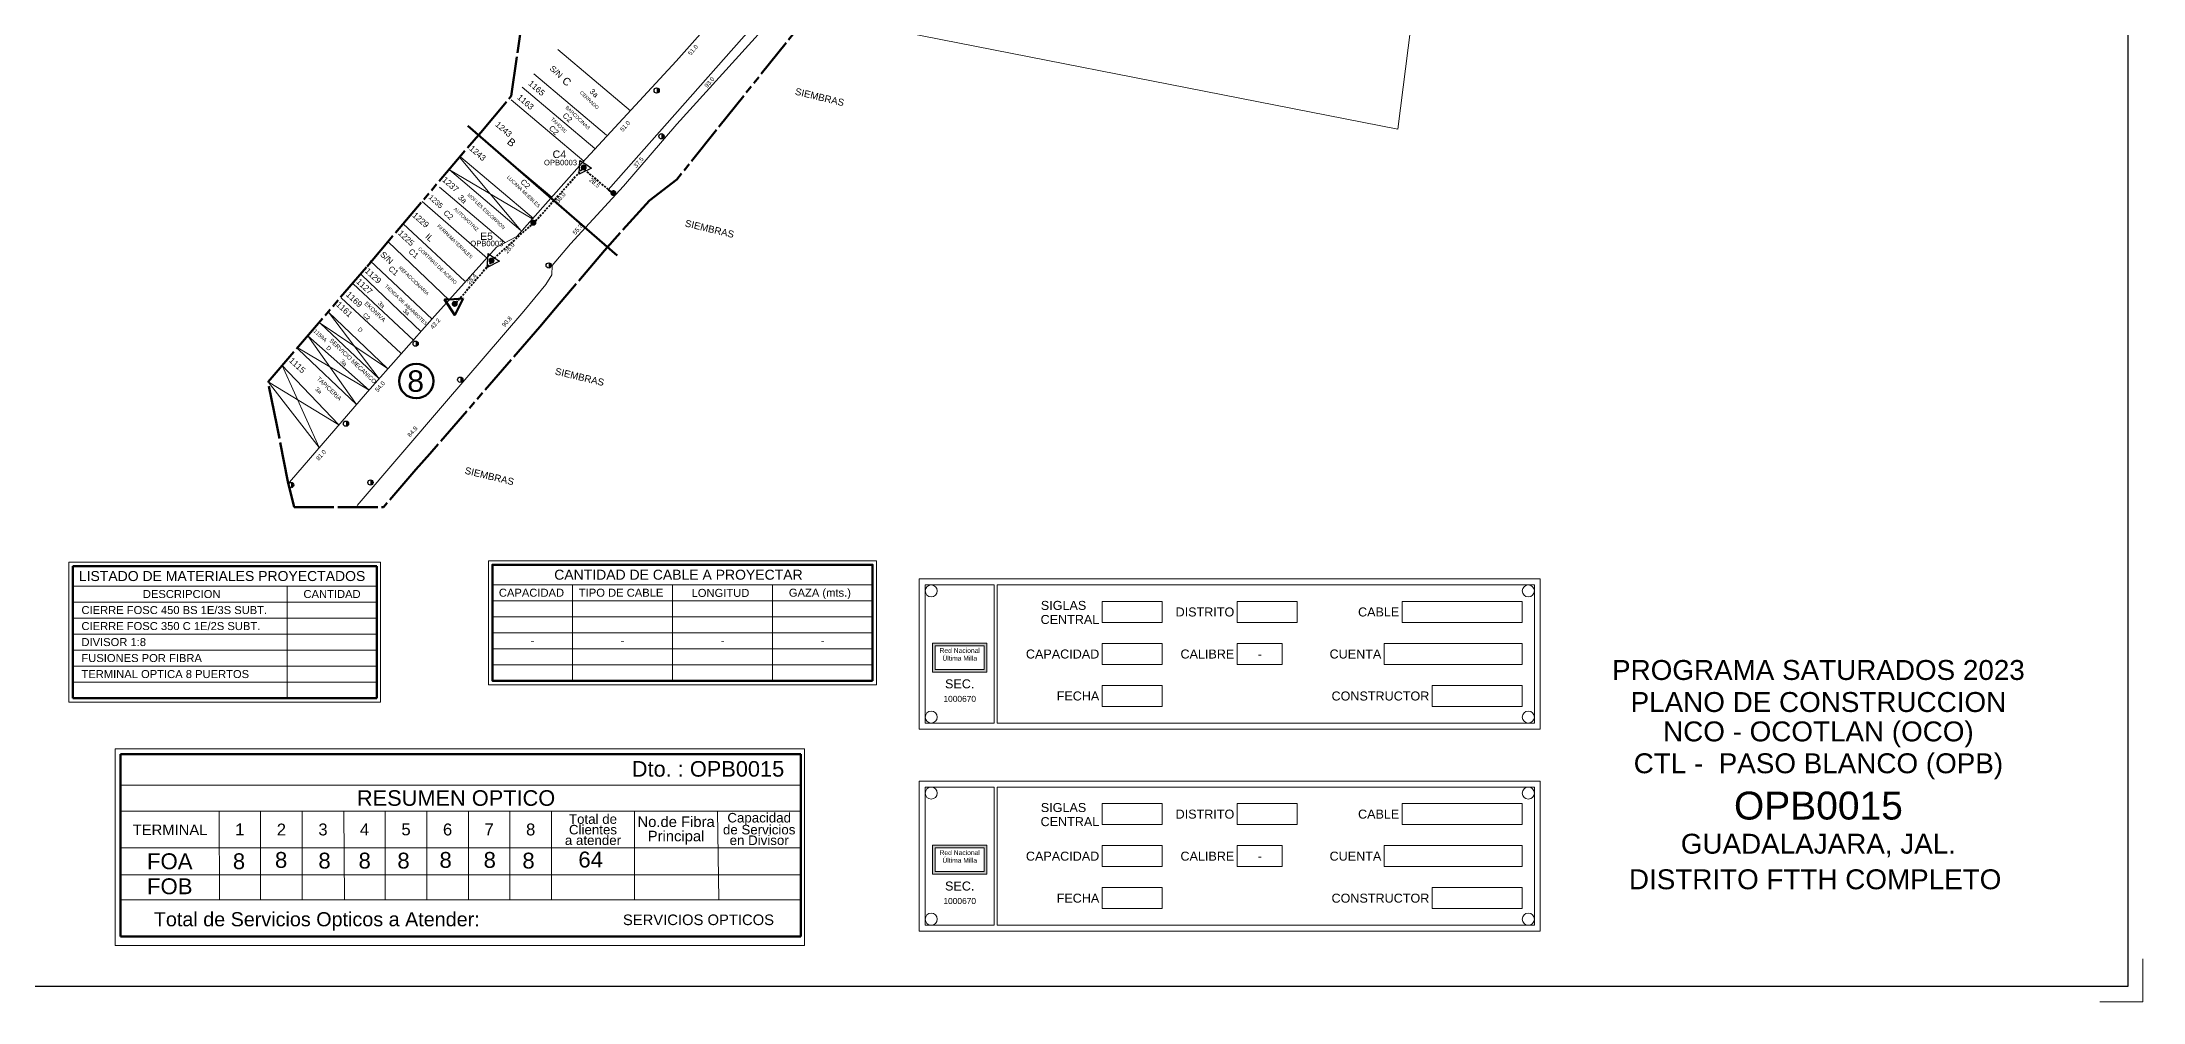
# Model space of a CAD drawing. Header units: millimetres. Extents: x -3867 to -351, y 1591 to 3666.
# Drawn here: x -3564 to -3036, y 1593 to 1834 of the extents above; entities that cross this region are included whole.
import ezdxf
from ezdxf.enums import TextEntityAlignment as Align

# ---------------------------------------------------------------- set-up
doc = ezdxf.new("R2010")
doc.units = ezdxf.units.MM
doc.linetypes.add('TLSIGC_002', pattern=[0.8, 0.5, -0.3])
doc.linetypes.add('TLSIGC_007', pattern=[28, 10, -1, 10, -1, 2, -1, 2, -1])
for name, color, linetype, lineweight in [('APUNTADOR  DE DATOS EXISTENTE', 82, 'Continuous', 20), ('AREAS', 5, 'Continuous', 30), ('CABLE EXISTENTE AEREO SECUNDARIO', 82, 'TLSIGC_002', 40), ('CANALIZACION P.V.C. ALIGERADA EXISTENTE', 132, 'Continuous', 30), ('CLASIFICACION TIPO COMERCIAL PRIMERA', 156, 'Continuous', 9), ('CLASIFICACION TIPO COMERCIAL SEGUNDA', 156, 'Continuous', 9), ('CLASIFICACION TIPO COMERCIAL TERCERA', 5, 'Continuous', 9), ('CLASIFICACION TIPO INDUSTRIA LIGERA', 156, 'Continuous', 9), ('CLASIFICACION TIPO RESIDENCIAL B', 156, 'Continuous', 9), ('CLASIFICACION TIPO RESIDENCIAL C', 156, 'Continuous', 9), ('CLASIFICACION TIPO RESIDENCIAL D', 5, 'Continuous', 9), ('DISTRITO', 42, 'TLSIGC_007', 60), ('LOTIFICACION 2003', 252, 'Continuous', 15), ('MARCO DE CONSTRUCCION', 7, 'Continuous', 5), ('MARCO Y LINEAS DE DATOS', 150, 'Continuous', 20), ('MEDIDAS ENTRE POSTES', 82, 'Continuous', 5), ('NUMEROS OFICIALES', 3, 'Continuous', 5), ('POSTE DE ENERGIA ELECTRICA', 82, 'Continuous', 30), ('POSTES EXISTENTES SECUNDARIOS', 82, 'Continuous', 30), ('TERMINAL EXISTENTE EN POSTE', 82, 'Continuous', 30), ('TERMINAL PROYECTADA EN POSTE', 1, 'Continuous', 60)]:
    doc.layers.add(name, color=color, linetype=linetype, lineweight=lineweight)
doc.layers.add('CABLE PROYECTADO SUBTERRANEO', color=1, linetype='Continuous')
doc.layers.add('CLIENTE INFINITUM', color=1, linetype='Continuous')
doc.styles.add('PLACA', font='arial.ttf')
doc.styles.get("Standard").update_dxf_attribs({"font": 'arial.ttf'})

# ---------------------------------------------------------------- blocks, each defined once
blk = doc.blocks.new('CLIENTS INFINITUM')
at = {"layer": 'CLIENTE INFINITUM', "lineweight": 70, "ltscale": 8}
blk.add_circle((-3178.43, 1978.08), 4.32, dxfattribs=at)
at = {"layer": 'CLIENTE INFINITUM'}
blk.add_text('8', height=5.39, rotation=0.6288, dxfattribs=at).set_placement((-3180.65, 1975.37))

msp = doc.modelspace()

# ---------------------------------------------------------------- hatches: boundary and pattern name
at = {"layer": 'MARCO Y LINEAS DE DATOS', "linetype": 'Continuous', "lineweight": 9}
h = msp.add_hatch(color=256, dxfattribs=at)
h.dxf.hatch_style = 1
h.paths.add_polyline_path([(-3340.18, 1683.04), (-3340.18, 1675.8), (-3326.54, 1675.8), (-3326.54, 1683.04)])
h.paths.add_polyline_path([(-3327.2, 1676.46), (-3339.52, 1676.46), (-3339.52, 1682.38), (-3327.2, 1682.38)], flags=16)
h.paths.add_polyline_path([(-3338.5, 2158.27), (-3328.23, 2158.27), (-3328.23, 2156.41), (-3338.5, 2156.41)], flags=9)
h.paths.add_polyline_path([(-3338.27, 2156.62), (-3328.44, 2156.62), (-3328.44, 2154.43), (-3338.27, 2154.43)], flags=9)
h = msp.add_hatch(color=256, dxfattribs=at)
h.dxf.hatch_style = 1
h.paths.add_polyline_path([(-3340.18, 1632.3), (-3340.18, 1625.05), (-3326.54, 1625.05), (-3326.54, 1632.3)])
h.paths.add_polyline_path([(-3327.2, 1625.72), (-3339.52, 1625.72), (-3339.52, 1631.64), (-3327.2, 1631.64)], flags=16)
h.paths.add_polyline_path([(-3338.5, 2107.52), (-3328.23, 2107.52), (-3328.23, 2105.66), (-3338.5, 2105.66)], flags=9)
h.paths.add_polyline_path([(-3338.27, 2105.88), (-3328.44, 2105.88), (-3328.44, 2103.69), (-3338.27, 2103.69)], flags=9)
at = {"layer": 'POSTE DE ENERGIA ELECTRICA'}
for points in [[(-3409.46, 1822.42), (-3409.37, 1822.42), (-3409.29, 1822.4), (-3409.22, 1822.38), (-3409.15, 1822.34), (-3409.05, 1822.28), (-3409, 1822.23), (-3408.94, 1822.17), (-3408.9, 1822.1), (-3408.86, 1822.03), (-3408.83, 1821.97), (-3408.81, 1821.89), (-3408.8, 1821.8), (-3408.81, 1821.75), (-3408.81, 1821.67), (-3408.83, 1821.57), (-3408.87, 1821.47), (-3408.92, 1821.4), (-3408.97, 1821.33), (-3409.04, 1821.27), (-3409.09, 1821.23), (-3409.14, 1821.19), (-3409.23, 1821.15), (-3409.32, 1821.13), (-3409.4, 1821.11), (-3409.46, 1821.11)], [(-3408.25, 1810.93), (-3408.16, 1810.93), (-3408.07, 1810.91), (-3408.01, 1810.89), (-3407.93, 1810.85), (-3407.84, 1810.79), (-3407.78, 1810.74), (-3407.73, 1810.68), (-3407.68, 1810.61), (-3407.65, 1810.54), (-3407.62, 1810.48), (-3407.6, 1810.4), (-3407.59, 1810.31), (-3407.59, 1810.26), (-3407.6, 1810.17), (-3407.62, 1810.08), (-3407.66, 1809.98), (-3407.71, 1809.91), (-3407.76, 1809.84), (-3407.82, 1809.78), (-3407.87, 1809.74), (-3407.93, 1809.7), (-3408.02, 1809.66), (-3408.11, 1809.64), (-3408.19, 1809.62), (-3408.25, 1809.62)], [(-3436.56, 1778.52), (-3436.47, 1778.52), (-3436.38, 1778.5), (-3436.32, 1778.48), (-3436.24, 1778.44), (-3436.15, 1778.38), (-3436.09, 1778.33), (-3436.04, 1778.27), (-3435.99, 1778.2), (-3435.96, 1778.12), (-3435.93, 1778.06), (-3435.91, 1777.98), (-3435.9, 1777.9), (-3435.9, 1777.85), (-3435.91, 1777.76), (-3435.93, 1777.67), (-3435.97, 1777.57), (-3436.01, 1777.5), (-3436.07, 1777.43), (-3436.13, 1777.37), (-3436.18, 1777.33), (-3436.24, 1777.29), (-3436.33, 1777.25), (-3436.42, 1777.22), (-3436.49, 1777.21), (-3436.56, 1777.21)], [(-3469.98, 1758.87), (-3469.89, 1758.87), (-3469.8, 1758.85), (-3469.74, 1758.83), (-3469.66, 1758.79), (-3469.57, 1758.73), (-3469.51, 1758.68), (-3469.46, 1758.62), (-3469.41, 1758.55), (-3469.38, 1758.48), (-3469.35, 1758.42), (-3469.33, 1758.34), (-3469.32, 1758.25), (-3469.32, 1758.2), (-3469.33, 1758.11), (-3469.35, 1758.02), (-3469.39, 1757.92), (-3469.43, 1757.85), (-3469.49, 1757.78), (-3469.55, 1757.72), (-3469.6, 1757.68), (-3469.66, 1757.64), (-3469.75, 1757.6), (-3469.84, 1757.58), (-3469.91, 1757.56), (-3469.98, 1757.56)], [(-3458.77, 1749.83), (-3458.68, 1749.83), (-3458.6, 1749.81), (-3458.53, 1749.78), (-3458.46, 1749.75), (-3458.36, 1749.69), (-3458.31, 1749.64), (-3458.25, 1749.57), (-3458.21, 1749.5), (-3458.17, 1749.43), (-3458.15, 1749.37), (-3458.13, 1749.29), (-3458.12, 1749.21), (-3458.12, 1749.16), (-3458.12, 1749.07), (-3458.14, 1748.98), (-3458.19, 1748.88), (-3458.23, 1748.81), (-3458.28, 1748.74), (-3458.35, 1748.68), (-3458.4, 1748.64), (-3458.45, 1748.6), (-3458.54, 1748.56), (-3458.63, 1748.53), (-3458.71, 1748.52), (-3458.77, 1748.51)], [(-3487.46, 1738.79), (-3487.37, 1738.78), (-3487.29, 1738.76), (-3487.22, 1738.74), (-3487.15, 1738.71), (-3487.05, 1738.64), (-3487, 1738.6), (-3486.94, 1738.53), (-3486.9, 1738.46), (-3486.86, 1738.39), (-3486.84, 1738.33), (-3486.82, 1738.25), (-3486.81, 1738.16), (-3486.81, 1738.11), (-3486.81, 1738.03), (-3486.83, 1737.94), (-3486.88, 1737.84), (-3486.92, 1737.76), (-3486.97, 1737.69), (-3487.04, 1737.63), (-3487.09, 1737.59), (-3487.14, 1737.56), (-3487.23, 1737.52), (-3487.32, 1737.49), (-3487.4, 1737.48), (-3487.46, 1737.47)], [(-3501.24, 1723.39), (-3501.16, 1723.39), (-3501.07, 1723.37), (-3501, 1723.35), (-3500.93, 1723.31), (-3500.83, 1723.25), (-3500.78, 1723.2), (-3500.72, 1723.14), (-3500.68, 1723.07), (-3500.64, 1722.99), (-3500.62, 1722.93), (-3500.6, 1722.86), (-3500.59, 1722.77), (-3500.59, 1722.72), (-3500.59, 1722.63), (-3500.62, 1722.54), (-3500.66, 1722.44), (-3500.7, 1722.37), (-3500.76, 1722.3), (-3500.82, 1722.24), (-3500.87, 1722.2), (-3500.93, 1722.16), (-3501.02, 1722.12), (-3501.11, 1722.1), (-3501.18, 1722.08), (-3501.24, 1722.08)], [(-3481.33, 1724.03), (-3481.24, 1724.02), (-3481.15, 1724), (-3481.09, 1723.98), (-3481.01, 1723.95), (-3480.92, 1723.88), (-3480.86, 1723.84), (-3480.81, 1723.77), (-3480.76, 1723.7), (-3480.73, 1723.63), (-3480.7, 1723.57), (-3480.68, 1723.49), (-3480.67, 1723.41), (-3480.67, 1723.35), (-3480.68, 1723.27), (-3480.7, 1723.18), (-3480.74, 1723.08), (-3480.79, 1723), (-3480.84, 1722.93), (-3480.9, 1722.87), (-3480.95, 1722.83), (-3481.01, 1722.8), (-3481.1, 1722.76), (-3481.19, 1722.73), (-3481.27, 1722.72), (-3481.33, 1722.71)]]:
    msp.add_hatch(color=256, dxfattribs=at).paths.add_polyline_path(points)
at = {"layer": 'POSTES EXISTENTES SECUNDARIOS'}
h = msp.add_hatch(color=256, dxfattribs=at)
edge = h.paths.add_edge_path()
edge.add_arc((-3427.78, 1802.45), 0.764, 0, 360)
h = msp.add_hatch(color=256, dxfattribs=at)
edge = h.paths.add_edge_path()
edge.add_arc((-3420.31, 1796.02), 0.764, 0, 360)
h = msp.add_hatch(color=256, dxfattribs=at)
edge = h.paths.add_edge_path()
edge.add_arc((-3440.42, 1788.58), 0.764, 0, 360)
h = msp.add_hatch(color=256, dxfattribs=at)
edge = h.paths.add_edge_path()
edge.add_arc((-3450.92, 1779.07), 0.764, 0, 360)
h = msp.add_hatch(color=256, dxfattribs=at)
edge = h.paths.add_edge_path()
edge.add_arc((-3460.16, 1768.22), 0.764, 0, 360)

# ---------------------------------------------------------------- linework, layer by layer
at = {"color": 7, "linetype": 'Continuous', "lineweight": 20}
for points in [[(-3343.54, 1661.49), (-3187.59, 1661.49), (-3187.59, 1699.16), (-3343.54, 1699.16)], [(-3343.54, 1610.74), (-3187.59, 1610.74), (-3187.59, 1648.41), (-3343.54, 1648.41)]]:
    msp.add_lwpolyline(points, close=True, dxfattribs=at)
at = {"color": 5, "linetype": 'Continuous', "lineweight": 15}
for points in [[(-3324.7, 1663), (-3342.03, 1663), (-3342.03, 1697.65), (-3324.7, 1697.65)], [(-3323.95, 1663), (-3189.09, 1663), (-3189.09, 1697.65), (-3323.95, 1697.65)], [(-3297.58, 1693.51), (-3282.51, 1693.51), (-3282.51, 1688.23), (-3297.58, 1688.23)], [(-3263.68, 1693.51), (-3248.61, 1693.51), (-3248.61, 1688.23), (-3263.68, 1688.23)], [(-3222.24, 1693.51), (-3192.11, 1693.51), (-3192.11, 1688.23), (-3222.24, 1688.23)], [(-3297.58, 1682.96), (-3282.51, 1682.96), (-3282.51, 1677.69), (-3297.58, 1677.69)], [(-3263.68, 1682.96), (-3252.38, 1682.96), (-3252.38, 1677.69), (-3263.68, 1677.69)], [(-3226.76, 1682.96), (-3192.11, 1682.96), (-3192.11, 1677.69), (-3226.76, 1677.69)], [(-3297.58, 1672.41), (-3282.51, 1672.41), (-3282.51, 1667.14), (-3297.58, 1667.14)], [(-3214.71, 1672.41), (-3192.11, 1672.41), (-3192.11, 1667.14), (-3214.71, 1667.14)], [(-3324.7, 1612.25), (-3342.03, 1612.25), (-3342.03, 1646.91), (-3324.7, 1646.91)], [(-3323.95, 1612.25), (-3189.09, 1612.25), (-3189.09, 1646.91), (-3323.95, 1646.91)], [(-3297.58, 1642.76), (-3282.51, 1642.76), (-3282.51, 1637.49), (-3297.58, 1637.49)], [(-3263.68, 1642.76), (-3248.61, 1642.76), (-3248.61, 1637.49), (-3263.68, 1637.49)], [(-3222.24, 1642.76), (-3192.11, 1642.76), (-3192.11, 1637.49), (-3222.24, 1637.49)], [(-3297.58, 1632.22), (-3282.51, 1632.22), (-3282.51, 1626.94), (-3297.58, 1626.94)], [(-3263.68, 1632.22), (-3252.38, 1632.22), (-3252.38, 1626.94), (-3263.68, 1626.94)], [(-3226.76, 1632.22), (-3192.11, 1632.22), (-3192.11, 1626.94), (-3226.76, 1626.94)], [(-3297.58, 1621.67), (-3282.51, 1621.67), (-3282.51, 1616.4), (-3297.58, 1616.4)], [(-3214.71, 1621.67), (-3192.11, 1621.67), (-3192.11, 1616.4), (-3214.71, 1616.4)]]:
    msp.add_lwpolyline(points, close=True, dxfattribs=at)
for centre in [(-3340.52, 1696.14), (-3340.52, 1664.5), (-3340.52, 1645.4), (-3340.52, 1613.76)]:
    msp.add_circle(centre, 1.51, dxfattribs=at)
at = {"color": 5, "linetype": 'Continuous', "lineweight": 0}
for centre in [(-3190.6, 1696.14), (-3190.6, 1664.5), (-3190.6, 1645.4), (-3190.6, 1613.76)]:
    msp.add_circle(centre, 1.51, dxfattribs=at)
at = {"layer": 'AREAS', "lineweight": 60}
msp.add_lwpolyline([(-3456.84, 1812.91), (-3419.34, 1780.37)], dxfattribs=at)
at = {"layer": 'CABLE EXISTENTE AEREO SECUNDARIO'}
for points in [[(-3428.3, 1801.88), (-3439.8, 1789.04), (-3450.43, 1779.53)], [(-3420.98, 1796.42), (-3427.38, 1801.74)], [(-3451.1, 1778.53), (-3459.67, 1768.64)]]:
    msp.add_lwpolyline(points, dxfattribs=at)
at = {"layer": 'CANALIZACION P.V.C. ALIGERADA EXISTENTE'}
for points in [[(-3364.95, 1860.96), (-3421.64, 1796.84)], [(-3421.64, 1796.84), (-3420.94, 1796.37)]]:
    msp.add_lwpolyline(points, dxfattribs=at)
at = {"layer": 'DISTRITO'}
for points in [[(-3500.51, 1717.21), (-3502.1, 1723.59), (-3504.81, 1737.78), (-3507.04, 1748.61), (-3482.17, 1777.63), (-3453.64, 1811.26), (-3445.99, 1820.34), (-3442.64, 1843.46), (-3438.18, 1869.76), (-3432.76, 1901.64), (-3427.18, 1939.25), (-3425.43, 1951.37), (-3397.06, 1946.11), (-3393.23, 1967.31), (-3372.19, 1964.44), (-3369.48, 1986.91), (-3364.86, 2023.73), (-3361.19, 2026.12), (-3358.96, 2037.6), (-3336.8, 2034.25), (-3331.58, 2057.18)], [(-3370.1, 1842.34), (-3404.39, 1799.46), (-3411.24, 1794.2), (-3422.56, 1781.61), (-3434.83, 1767.1), (-3438.82, 1762.48), (-3466.39, 1730.6), (-3469.9, 1726.62), (-3478.03, 1717.21)], [(-3500.51, 1717.21), (-3478.03, 1717.21)]]:
    msp.add_lwpolyline(points, dxfattribs=at)
at = {"layer": 'LOTIFICACION 2003'}
for points in [[(-3484.67, 1717.59), (-3462.75, 1743.21), (-3442.83, 1766.42), (-3437.25, 1773.1), (-3435.76, 1775.49), (-3435.66, 1777.88), (-3431.07, 1783.26), (-3417.82, 1797.8), (-3404.38, 1813.34), (-3364.33, 1857.58), (-3343.9, 1880.59), (-3328.66, 1897.82), (-3323.13, 1904.8)], [(-3377.8, 1842.33), (-3223.38, 1812.06), (-3214.89, 1878.66)], [(-3404.55, 1829.14), (-3392.63, 1842.6), (-3386.36, 1849.62)], [(-3416.01, 1816.65), (-3434.26, 1832.03)], [(-3501.65, 1723.46), (-3482.05, 1746.09), (-3465.15, 1765.22), (-3449.69, 1782.43), (-3444.59, 1785.14), (-3428.17, 1803.63), (-3404.55, 1829.14)], [(-3422.07, 1810.6), (-3440.31, 1825.98)], [(-3424.96, 1807.21), (-3443.2, 1822.59)], [(-3427.75, 1804.02), (-3445.99, 1819.4)], [(-3435.76, 1794.96), (-3454.01, 1810.34)], [(-3458.98, 1805.03), (-3443.55, 1786.64)], [(-3440.42, 1789.65), (-3458.67, 1805.04)], [(-3443.55, 1786.64), (-3461.45, 1801.89)], [(-3461.45, 1801.89), (-3440.77, 1789.68)], [(-3451.97, 1779.64), (-3468.3, 1793.93)], [(-3447.6, 1783.64), (-3463.98, 1797.53)], [(-3457.61, 1773.93), (-3473.07, 1788.28)], [(-3461.51, 1769.08), (-3476.97, 1783.9)], [(-3465.79, 1764.34), (-3481.41, 1779.01)], [(-3470.44, 1758.98), (-3485.74, 1773.33)], [(-3468.57, 1761.18), (-3483.55, 1775.53)], [(-3473.67, 1755.87), (-3488.65, 1769.74)], [(-3479.13, 1749.39), (-3493.96, 1763.41)], [(-3477.06, 1751.98), (-3493.96, 1763.41)], [(-3477.06, 1751.98), (-3491.88, 1766.16)], [(-3491.88, 1766.16), (-3479.13, 1749.39)], [(-3499.52, 1757.21), (-3481.63, 1746.54)], [(-3484.82, 1742.92), (-3499.46, 1756.88)], [(-3481.63, 1746.54), (-3497.08, 1760.2)], [(-3484.82, 1742.92), (-3497.08, 1760.2)], [(-3489.29, 1737.85), (-3503.64, 1752.89)], [(-3503.5, 1752.75), (-3494.18, 1732.17)], [(-3494.18, 1732.17), (-3507.04, 1748.61)], [(-3489.29, 1737.85), (-3507.04, 1748.61)]]:
    msp.add_lwpolyline(points, dxfattribs=at)
at = {"layer": 'MARCO DE CONSTRUCCION', "color": 7, "linetype": 'Continuous', "lineweight": 5}
for p, q in [((-3557.07, 1703.41), (-3486.75, 1703.41)), ((-3557.07, 1703.41), (-3478.81, 1703.41)), ((-3557.07, 1668.25), (-3557.07, 1703.41)), ((-3556.06, 1702.41), (-3485.75, 1702.41)), ((-3478.81, 1703.41), (-3478.81, 1668.25)), ((-3450.68, 1702.74), (-3355.25, 1702.74)), ((-3556.06, 1697.38), (-3479.74, 1697.38)), ((-3556.06, 1693.37), (-3485.75, 1693.37)), ((-3556.06, 1693.37), (-3485.75, 1693.37)), ((-3556.06, 1693.37), (-3479.74, 1693.37)), ((-3450.68, 1697.71), (-3355.25, 1697.71)), ((-3450.68, 1693.7), (-3355.25, 1693.7)), ((-3450.68, 1693.7), (-3355.25, 1693.7)), ((-3430.59, 1697.71), (-3430.59, 1673.61)), ((-3405.48, 1697.71), (-3405.48, 1673.61)), ((-3380.36, 1697.71), (-3380.36, 1673.61)), ((-3556.06, 1689.35), (-3485.75, 1689.35)), ((-3556.06, 1689.35), (-3485.75, 1689.35)), ((-3556.06, 1689.35), (-3479.74, 1689.35)), ((-3450.68, 1689.68), (-3355.25, 1689.68)), ((-3556.06, 1685.33), (-3479.74, 1685.33)), ((-3450.68, 1685.66), (-3355.25, 1685.66)), ((-3556.06, 1681.31), (-3479.74, 1681.31)), ((-3450.68, 1681.64), (-3355.25, 1681.64)), ((-3450.68, 1677.62), (-3355.25, 1677.62)), ((-3450.68, 1677.62), (-3355.25, 1677.62)), ((-3556.06, 1677.29), (-3479.74, 1677.29)), ((-3556.06, 1673.28), (-3479.74, 1673.28)), ((-3450.68, 1673.61), (-3355.25, 1673.61)), ((-3478.81, 1668.25), (-3557.07, 1668.25)), ((-3545.44, 1656.54), (-3372.32, 1656.54)), ((-3545.44, 1607.16), (-3545.44, 1656.54)), ((-3372.32, 1656.54), (-3372.32, 1607.16)), ((-3372.32, 1607.16), (-3545.44, 1607.16))]:
    msp.add_line(p, q, dxfattribs=at)
at = {"layer": 'MARCO DE CONSTRUCCION', "color": 7, "linetype": 'Continuous', "lineweight": 50}
for p, q in [((-3556.06, 1702.41), (-3479.74, 1702.41)), ((-3556.06, 1669.26), (-3556.06, 1702.41)), ((-3479.74, 1702.41), (-3479.74, 1669.26)), ((-3556.06, 1669.26), (-3479.74, 1669.26)), ((-3373.29, 1655.21), (-3544.11, 1655.21)), ((-3544.11, 1655.21), (-3544.11, 1609.39)), ((-3373.29, 1609.39), (-3373.29, 1655.21)), ((-3544.11, 1609.39), (-3373.29, 1609.39))]:
    msp.add_line(p, q, dxfattribs=at)
at = {"layer": 'MARCO DE CONSTRUCCION', "color": 0, "linetype": 'Continuous', "lineweight": 5}
msp.add_line((-3502.24, 1697.38), (-3502.24, 1669.26), dxfattribs=at)
at = {"layer": 'MARCO DE CONSTRUCCION', "color": 7, "linetype": 'Continuous'}
for p, q in [((-3544.11, 1647.39), (-3373.29, 1647.39)), ((-3544.11, 1640.87), (-3373.29, 1640.87)), ((-3519.25, 1618.63), (-3519.33, 1640.87)), ((-3508.9, 1618.63), (-3508.9, 1640.87)), ((-3498.47, 1618.63), (-3498.47, 1640.87)), ((-3487.86, 1618.63), (-3488.04, 1640.87)), ((-3477.6, 1618.63), (-3477.6, 1640.87)), ((-3467.17, 1618.63), (-3467.17, 1640.87)), ((-3456.74, 1618.63), (-3456.74, 1640.87)), ((-3446.31, 1618.63), (-3446.31, 1640.87)), ((-3435.88, 1618.63), (-3435.88, 1640.87)), ((-3415.01, 1618.63), (-3415.01, 1640.87)), ((-3393.85, 1618.63), (-3394.15, 1640.87)), ((-3544.11, 1631.69), (-3373.29, 1631.69)), ((-3544.11, 1624.9), (-3373.29, 1624.9)), ((-3544.11, 1618.63), (-3373.29, 1618.63))]:
    msp.add_line(p, q, dxfattribs=at)
at = {"layer": 'MARCO DE CONSTRUCCION', "color": 7, "linetype": 'Continuous', "lineweight": 30}
msp.add_lwpolyline([(-3839.89, 1859.36), (-3861.46, 1859.36), (-3861.46, 1596.9), (-3839.89, 1596.9), (-3839.89, 1859.36), (-3839.89, 1596.9), (-3039.96, 1596.9), (-3039.96, 2121.83), (-3850.68, 2121.83), (-3850.68, 1859.36)], dxfattribs=at)
at = {"layer": 'MARCO DE CONSTRUCCION', "color": 7, "linetype": 'Continuous', "lineweight": 5}
msp.add_lwpolyline([(-3354.25, 1703.74), (-3354.25, 1672.55), (-3451.68, 1672.55), (-3451.68, 1703.74)], close=True, dxfattribs=at)
at = {"layer": 'MARCO DE CONSTRUCCION', "color": 7, "linetype": 'Continuous', "lineweight": 50}
msp.add_lwpolyline([(-3355.25, 1673.61), (-3450.68, 1673.61), (-3450.68, 1702.74), (-3355.25, 1702.74)], close=True, dxfattribs=at)
at = {"layer": 'MARCO DE CONSTRUCCION'}
msp.add_lwpolyline([(-3047.09, 1592.97), (-3036.27, 1592.97), (-3036.27, 1603.79)], dxfattribs=at)
at = {"layer": 'MARCO Y LINEAS DE DATOS', "linetype": 'Continuous', "lineweight": 9}
for points in [[(-3340.18, 1683.04), (-3326.54, 1683.04), (-3326.54, 1675.8), (-3340.18, 1675.8)], [(-3327.2, 1676.46), (-3339.52, 1676.46), (-3339.52, 1682.38), (-3327.2, 1682.38)], [(-3340.18, 1632.3), (-3326.54, 1632.3), (-3326.54, 1625.05), (-3340.18, 1625.05)], [(-3327.2, 1625.72), (-3339.52, 1625.72), (-3339.52, 1631.64), (-3327.2, 1631.64)]]:
    msp.add_lwpolyline(points, close=True, dxfattribs=at)
at = {"layer": 'POSTE DE ENERGIA ELECTRICA'}
for centre in [(-3409.46, 1821.77), (-3408.25, 1810.28), (-3436.56, 1777.86), (-3469.98, 1758.22), (-3458.77, 1749.17), (-3487.46, 1738.13), (-3501.24, 1722.73), (-3481.33, 1723.37)]:
    msp.add_circle(centre, 0.658, dxfattribs=at)
at = {"layer": 'TERMINAL EXISTENTE EN POSTE'}
for points in [[(-3425.81, 1802.27), (-3428.94, 1800.74), (-3428.71, 1804.21), (-3427.25, 1803.24), (-3425.81, 1802.27)], [(-3448.89, 1778.89), (-3452.02, 1777.36), (-3451.79, 1780.83), (-3450.33, 1779.86), (-3448.89, 1778.89)]]:
    msp.add_lwpolyline(points, dxfattribs=at)
at = {"layer": 'TERMINAL PROYECTADA EN POSTE'}
msp.add_lwpolyline([(-3458.06, 1769.53), (-3460.17, 1765.4), (-3462.7, 1769.29), (-3460.38, 1769.41), (-3458.06, 1769.53)], dxfattribs=at)

# ---------------------------------------------------------------- block references
at = {"layer": 'CLIENTE INFINITUM', "lineweight": 100, "ltscale": 8}
msp.add_blockref('CLIENTS INFINITUM', (-291.39, -229.26), dxfattribs=at)

# ---------------------------------------------------------------- texts
at = {"color": 7, "linetype": 'Continuous', "lineweight": 0, "style": 'PLACA'}
for s, height, p in [('SIGLAS', 2.26, (-3301.6, 1692.52)), ('CENTRAL', 2.26, (-3298.33, 1688.99)), ('DISTRITO', 2.26, (-3264.43, 1690.87)), ('CABLE', 2.26, (-3223, 1690.87)), ('CAPACIDAD', 2.26, (-3298.33, 1680.32)), ('CALIBRE', 2.26, (-3264.43, 1680.32)), ('CUENTA', 2.26, (-3227.52, 1680.32)), ('FECHA', 2.26, (-3298.33, 1669.78)), ('CONSTRUCTOR', 2.2602, (-3215.46, 1669.78)), ('SIGLAS', 2.26, (-3301.6, 1641.78)), ('DISTRITO', 2.26, (-3264.43, 1640.13)), ('CABLE', 2.26, (-3223, 1640.13)), ('CENTRAL', 2.26, (-3298.33, 1638.24)), ('CAPACIDAD', 2.26, (-3298.33, 1629.58)), ('CALIBRE', 2.26, (-3264.43, 1629.58)), ('CUENTA', 2.26, (-3227.52, 1629.58)), ('FECHA', 2.26, (-3298.33, 1619.03)), ('CONSTRUCTOR', 2.2602, (-3215.46, 1619.03))]:
    msp.add_text(s, height=height, dxfattribs=at).set_placement(p, align=Align.MIDDLE_RIGHT)
at = {"color": 7, "linetype": 'Continuous'}
for s, p in [('Red Nacional', (-3333.37, 1681.23)), ('Última Milla', (-3333.36, 1679.42)), ('Red Nacional', (-3333.37, 1630.48)), ('Última Milla', (-3333.36, 1628.68))]:
    msp.add_text(s, height=1.2054, dxfattribs=at).set_placement(p, align=Align.MIDDLE)
at = {"color": 7, "linetype": 'Continuous', "lineweight": 0, "style": 'PLACA'}
for s, height, p in [('-', 2.26, (-3258.03, 1680.32)), ('SEC.', 2.26, (-3333.37, 1672.83)), ('1000670', 1.507, (-3333.37, 1669.06)), ('-', 2.26, (-3258.03, 1629.58)), ('SEC.', 2.26, (-3333.37, 1622.08)), ('1000670', 1.507, (-3333.37, 1618.32))]:
    msp.add_text(s, height=height, dxfattribs=at).set_placement(p, align=Align.MIDDLE)
at = {"layer": 'APUNTADOR  DE DATOS EXISTENTE', "color": 1, "linetype": 'Continuous'}
for s, height, p in [('FOA', 3.984, (-3531.72, 1628.3)), ('8', 3.98, (-3503.75, 1628.63)), ('8', 3.98, (-3492.85, 1628.46)), ('8', 3.98, (-3482.77, 1628.46)), ('8', 3.98, (-3473.02, 1628.46)), ('8', 3.98, (-3462.45, 1628.63)), ('8', 3.98, (-3451.37, 1628.63)), ('8', 3.98, (-3441.63, 1628.46)), ('64', 3.984, (-3426.03, 1628.73)), ('FOB', 3.984, (-3531.72, 1622.02))]:
    msp.add_text(s, height=height, dxfattribs=at).set_placement(p, align=Align.MIDDLE)
at = {"layer": 'APUNTADOR  DE DATOS EXISTENTE', "color": 3, "linetype": 'Continuous'}
msp.add_text('8', height=3.98, dxfattribs=at).set_placement((-3514.33, 1628.3), align=Align.MIDDLE)
at = {"layer": 'CABLE PROYECTADO SUBTERRANEO', "color": 1, "linetype": 'Continuous', "lineweight": 60}
for s, p in [('LISTADO DE MATERIALES PROYECTADOS', (-3554.54, 1701.15)), ('CANTIDAD DE CABLE A PROYECTAR', (-3435.18, 1701.48))]:
    msp.add_text(s, height=2.5112, dxfattribs=at).set_placement(p, align=Align.TOP_LEFT)
at = {"layer": 'CABLE PROYECTADO SUBTERRANEO', "color": 1, "linetype": 'Continuous', "lineweight": 50}
msp.add_text('PROGRAMA SATURADOS 2023', height=5, dxfattribs=at).set_placement((-3117.77, 1676.31), align=Align.MIDDLE)
at = {"layer": 'CLASIFICACION TIPO COMERCIAL PRIMERA'}
for p in [(-3471.89, 1781.14), (-3476.95, 1776.82)]:
    msp.add_text('C1', height=1.422, rotation=318.8141, dxfattribs=at).set_placement(p)
at = {"layer": 'CLASIFICACION TIPO COMERCIAL SEGUNDA'}
for height, p in [(1.389, (-3433.21, 1815.33)), (1.389, (-3436.63, 1812.16)), (1.389, (-3443.78, 1798.68)), (1.389, (-3463.11, 1790.91)), (1.048, (-3483.31, 1765.29))]:
    msp.add_text('C2', height=height, rotation=316.3508, dxfattribs=at).set_placement(p)
at = {"layer": 'CLASIFICACION TIPO COMERCIAL TERCERA'}
for height, p in [(1.389, (-3426.43, 1821.38)), (1.389, (-3459.44, 1794.77)), (1.048, (-3479.51, 1768.21)), (1.048, (-3473.23, 1766.35)), (1.048, (-3488.98, 1753.64)), (1.048, (-3495.27, 1746.67))]:
    msp.add_text('3a', height=height, rotation=316.3508, dxfattribs=at).set_placement(p)
at = {"layer": 'CLASIFICACION TIPO INDUSTRIA LIGERA'}
msp.add_text('IL', height=1.557, rotation=317.1438, dxfattribs=at).set_placement((-3467.7, 1784.93))
at = {"layer": 'CLASIFICACION TIPO RESIDENCIAL B'}
msp.add_text('B', height=1.91, rotation=319.8714, dxfattribs=at).set_placement((-3447.21, 1808.6))
at = {"layer": 'CLASIFICACION TIPO RESIDENCIAL C'}
msp.add_text('C', height=1.91, rotation=319.8714, dxfattribs=at).set_placement((-3433.39, 1823.92))
at = {"layer": 'CLASIFICACION TIPO RESIDENCIAL D'}
for p in [(-3484.62, 1761.68), (-3492.53, 1757.07)]:
    msp.add_text('D', height=1.05, rotation=316.3508, dxfattribs=at).set_placement(p)
at = {"layer": 'DISTRITO', "linetype": 'Continuous', "lineweight": 20}
msp.add_text('Dto. : OPB0015', height=3.9119, dxfattribs=at).set_placement((-3377.43, 1651.49), align=Align.MIDDLE_RIGHT)
at = {"layer": 'DISTRITO', "linetype": 'Continuous', "lineweight": 50}
msp.add_text('OPB0015', height=7, dxfattribs=at).set_placement((-3117.77, 1642.27), align=Align.MIDDLE)
at = {"layer": 'MARCO DE CONSTRUCCION', "color": 0}
for s, p in [('DESCRIPCION', (-3538.47, 1696.38)), ('CANTIDAD', (-3498.14, 1696.38)), ('CAPACIDAD', (-3449.08, 1696.71)), ('TIPO DE CABLE', (-3428.99, 1696.71)), ('LONGITUD', (-3400.69, 1696.66)), ('GAZA (mts.)', (-3376.27, 1696.71)), ('CIERRE FOSC 450 BS 1E/3S SUBT.', (-3553.89, 1692.36)), ('CIERRE FOSC 350 C 1E/2S SUBT.', (-3553.89, 1688.34)), ('DIVISOR 1:8', (-3553.89, 1684.32)), ('FUSIONES POR FIBRA', (-3553.89, 1680.31)), ('TERMINAL OPTICA 8 PUERTOS', (-3553.89, 1676.29))]:
    msp.add_text(s, height=2.009, dxfattribs=at).set_placement(p, align=Align.TOP_LEFT)
for p in [(-3440.63, 1683.65), (-3418.03, 1683.65), (-3392.92, 1683.65), (-3367.81, 1683.65)]:
    msp.add_text('-', height=2.01, dxfattribs=at).set_placement(p, align=Align.MIDDLE)
at = {"layer": 'MARCO DE CONSTRUCCION', "color": 3, "linetype": 'Continuous', "lineweight": 5}
for s, p in [('PLANO DE CONSTRUCCION', (-3117.77, 1668.27)), ('GUADALAJARA, JAL.', (-3117.77, 1632.27))]:
    msp.add_text(s, height=5, dxfattribs=at).set_placement(p, align=Align.MIDDLE)
at = {"layer": 'MARCO DE CONSTRUCCION', "color": 6, "linetype": 'Continuous', "lineweight": 5}
for s, p in [('NCO - OCOTLAN (OCO)', (-3117.77, 1660.27)), ('CTL -  PASO BLANCO (OPB)', (-3117.77, 1652.27))]:
    msp.add_text(s, height=5, dxfattribs=at).set_placement(p, align=Align.MIDDLE)
at = {"layer": 'MARCO DE CONSTRUCCION', "color": 7, "linetype": 'Continuous'}
msp.add_text('RESUMEN OPTICO', height=3.9119, dxfattribs=at).set_placement((-3484.72, 1644.17), align=Align.MIDDLE_LEFT)
for s, height, p in [('TERMINAL', 2.656, (-3531.63, 1636.19)), ('Total de', 2.391, (-3425.45, 1638.93)), ('Clientes', 2.391, (-3425.45, 1636.28)), ('No.de Fibra', 2.6562, (-3404.58, 1638.27)), ('Principal', 2.656, (-3404.58, 1634.29)), ('de Servicios', 2.3906, (-3383.72, 1636.28)), ('Capacidad', 2.391, (-3383.72, 1638.93)), ('a atender', 2.391, (-3425.45, 1633.62)), ('en Divisor', 2.391, (-3383.72, 1633.62)), ('Total de Servicios Opticos a Atender:', 3.5484, (-3494.8, 1613.3)), ('SERVICIOS OPTICOS', 2.6562, (-3398.96, 1613.6))]:
    msp.add_text(s, height=height, dxfattribs=at).set_placement(p, align=Align.MIDDLE)
at = {"layer": 'MARCO DE CONSTRUCCION'}
for s, p in [('1', (-3514.12, 1636.28)), ('2', (-3503.68, 1636.28)), ('3', (-3493.25, 1636.28)), ('4', (-3482.82, 1636.28)), ('5', (-3472.39, 1636.28)), ('6', (-3461.96, 1636.28)), ('7', (-3451.53, 1636.28)), ('8', (-3441.09, 1636.28))]:
    msp.add_text(s, height=2.99, dxfattribs=at).set_placement(p, align=Align.MIDDLE)
at = {"layer": 'MARCO DE CONSTRUCCION', "color": 1, "linetype": 'Continuous', "lineweight": 5}
msp.add_text('DISTRITO FTTH COMPLETO', height=5, dxfattribs=at).set_placement((-3118.59, 1623.77), align=Align.MIDDLE)
at = {"layer": 'MEDIDAS ENTRE POSTES'}
for s, rotation, p in [('51.0', 49.3456, (-3400.89, 1830.48)), ('93.0', 49.3456, (-3396.77, 1822.35)), ('51.0', 49.3456, (-3417.94, 1811.35)), ('37.5', 49.3456, (-3414.56, 1802.27)), ('28.5', 319.8948, (-3426.52, 1799.15)), ('38.0', 49.3456, (-3434.12, 1793.41)), ('28.0', 49.3456, (-3446.95, 1780.74)), ('55.3', 49.3456, (-3429.84, 1785.46)), ('28.4', 49.3456, (-3456.46, 1772.99)), ('42.2', 49.3456, (-3465.6, 1761.78)), ('90.8', 49.3456, (-3447.61, 1762.28)), ('54.0', 49.3456, (-3479.47, 1746)), ('84.8', 49.3456, (-3471.33, 1734.67)), ('81.0', 49.3456, (-3494.29, 1728.78))]:
    msp.add_text(s, height=1.084, rotation=rotation, dxfattribs=at).set_placement(p)
at = {"layer": 'NUMEROS OFICIALES'}
for s, height, rotation, p in [('S/N', 1.496, 317.2148, (-3436.46, 1827.13)), ('1163', 1.496, 318.8141, (-3444.61, 1819.85)), ('1165', 1.496, 318.8141, (-3441.82, 1823.34)), ('CERRADO', 0.863, 316.3508, (-3428.83, 1821.12)), ('SIEMBRAS', 1.743, 346.395, (-3374.85, 1820.77)), ('TAHOSE', 0.863, 316.3508, (-3436.12, 1814.46)), ('BARCOCINAS', 0.863, 316.3508, (-3432.44, 1817.38)), ('1243', 1.496, 318.8141, (-3450.11, 1813.03)), ('1243', 1.496, 318.8141, (-3456.64, 1807.02)), ('1237', 1.496, 318.8141, (-3463.46, 1799.15)), ('LUCANA MUEBLES', 0.8628, 316.3508, (-3447.14, 1799.88)), ('1235', 1.321, 317.2148, (-3466.84, 1794.82)), ('MOFLES ESCORPION', 0.8628, 316.3508, (-3457.08, 1795.48)), ('1229', 1.496, 318.8141, (-3470.93, 1790.24)), ('AUTOMOTRIZ', 0.863, 316.3508, (-3460.47, 1791.89)), ('SIEMBRAS', 1.743, 346.395, (-3402.49, 1787.69)), ('1225', 1.496, 316.206, (-3474.53, 1785.81)), ('FERREMATERIALES', 0.8628, 316.3508, (-3464.65, 1787.61)), ('S/N', 1.496, 317.2148, (-3479.02, 1780.43)), ('CORTINAS DE ACERO', 0.8628, 316.3508, (-3469.43, 1781.93)), ('1127', 1.496, 316.8476, (-3485.04, 1773.63)), ('1129', 1.496, 317.2148, (-3482.86, 1776.3)), ('TIENDA DE ABARROTES', 0.8628, 316.3508, (-3477.8, 1772.56)), ('REFACCIONARIA', 0.8628, 316.3508, (-3474.31, 1777.14)), ('1161', 1.496, 317.2148, (-3490.1, 1767.88)), ('1169', 1.496, 317.2148, (-3487.6, 1770.36)), ('EKONIVA', 1.07, 316.3508, (-3482.95, 1768.15)), ('1159A', 0.994, 317.2148, (-3495.72, 1761.26)), ('SERVICIO MECANICO', 1.0697, 316.3508, (-3491.73, 1758.87)), ('1115', 1.496, 317.2148, (-3501.9, 1753.83)), ('SIEMBRAS', 1.743, 346.395, (-3435.12, 1750.53)), ('TAPICERIA', 1.07, 316.3508, (-3494.9, 1749.28)), ('SIEMBRAS', 1.743, 346.395, (-3457.77, 1725.61))]:
    msp.add_text(s, height=height, rotation=rotation, dxfattribs=at).set_placement(p)
at = {"layer": 'TERMINAL EXISTENTE EN POSTE'}
for s, height, p in [('OPB0003', 1.37, (-3437.75, 1803)), ('C4', 1.906, (-3435.59, 1804.81)), ('OPB0003', 1.37, (-3456.25, 1782.69)), ('E5', 1.861, (-3453.76, 1784.26))]:
    msp.add_text(s, height=height, dxfattribs=at).set_placement(p)

doc.saveas('drawing.dxf')
